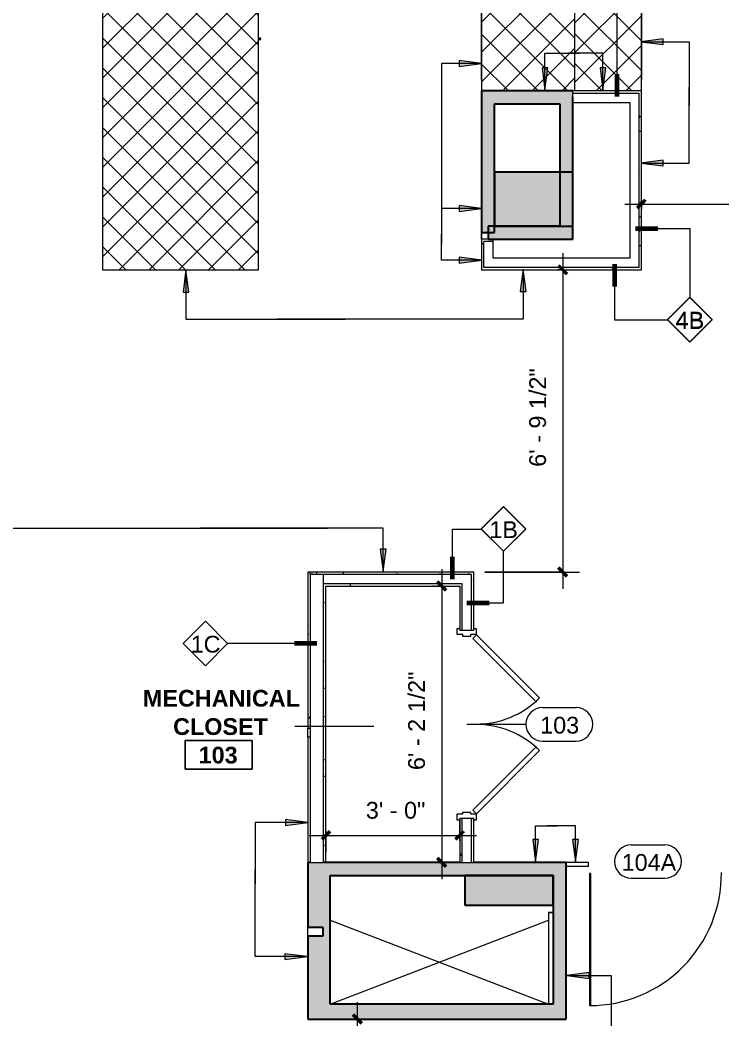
# Model space of a CAD drawing. Header units: inches. Extents: x 920 to 2317, y -557 to 1857.
# Drawn here: x 1951.6 to 2140.5, y 1232 to 1500.6 of the extents above; entities that cross this region are included whole.
import ezdxf

# ---------------------------------------------------------------- set-up
doc = ezdxf.new("R2010")
doc.units = ezdxf.units.IN
doc.header["$MEASUREMENT"] = 0
for name, color, linetype, lineweight in [('1600 K ST MEZZANINE_dwg', 8, 'Continuous', 9), ('A-ANNO-DIMS', 211, 'Continuous', 9), ('A-ANNO-DIMS-48', 211, 'Continuous', 9), ('A-AREA-IDEN', 2, 'Continuous', 9), ('A-Cols-Bldg', 7, 'Continuous', 9), ('A-DETL', 90, 'Continuous', 9), ('A-DOOR', 31, 'Continuous', 18), ('A-DOOR-IDEN', 31, 'Continuous', 9), ('A-GENM', 13, 'Continuous', 18), ('A-GLAZ-CURT', 52, 'Continuous', 9), ('A-WALL', 113, 'Continuous', 13), ('A-Wall-Exst', 7, 'Continuous', 9), ('A-WALL-IDEN', 211, 'Continuous', 9), ('A-WALL-PATT', 111, 'Continuous', 18), ('G-ANNO-TEXT', 231, 'Continuous', 9), ('I-WALL', 2, 'Continuous', 18), ('Q-CASE', 31, 'Continuous', 9), ('Q-SPCQ', 91, 'Continuous', 9), ('XAR$0$AFLEV', 7, 'Continuous', 9)]:
    doc.layers.add(name, color=color, linetype=linetype, lineweight=lineweight)
doc.styles.add('Swis721 Lt BT_1', font='swissl.ttf', dxfattribs={"height": 4.5})
doc.styles.add('Swis721 Lt BT_B', font='', dxfattribs={"height": 4.5})
doc.styles.get('Swis721 Lt BT_B').set_extended_font_data('Swis721 Lt BT', bold=True)
doc.dimstyles.new('OTJ_-_3_32__Linear__1_2__Tolerance', dxfattribs={"dimscale": 12, "dimtxt": 4.748918, "dimasz": 0.1875, "dimexe": 0.375, "dimexo": 0.25, "dimgap": 0.25, "dimtad": 1, "dimdec": 1, "dimrnd": 0.5, "dimzin": 3, "dimdsep": 46, "dimlunit": 4, "dimtxsty": 'Swis721 Lt BT_1', "dimblk1": 'OBLIQUE', "dimblk2": 'OBLIQUE', "dimsah": 1, "dimcen": 0.09, "dimdle": 0.375, "dimazin": 0, "dimtfac": 1, "dimtdec": 4, "dimtix": 1, "dimtmove": 0, "dimatfit": 3, "dimfxl": 1, "dimtvp": 1, "dimfrac": 2, "dimtolj": 1, "dimtzin": 0, "dimarcsym": 2})
pattern_1 = [(0, (-105.333, 0), (15.36, 3.84), [0.634, -10.886, 0.634, -10.886, -61.44]), (0, (-105.333, 0), (15.36, 3.84), [-23.04, 0.634, -22.406, 0.634, -10.886, -26.88]), (0, (-105.333, 0), (15.36, 3.84), [-57.6, 0.634, -7.046, 0.634, -18.566]), (120, (-99.573, 1.92), (-11.0055376, 11.38215), [0.634, -10.886, 0.634, -10.886, -61.44]), (120, (-99.573, 1.92), (-11.0055376, 11.38215), [-23.04, 0.634, -22.406, 0.634, -10.886, -26.88]), (120, (-99.573, 1.92), (-11.0055376, 11.38215), [-57.6, 0.634, -7.046, 0.634, -18.566]), (240, (-97.653, 9.6), (-4.3544624, -15.22215), [0.634, -10.886, 0.634, -10.886, -61.44]), (240, (-97.653, 9.6), (-4.3544624, -15.22215), [-23.04, 0.634, -22.406, 0.634, -10.886, -26.88]), (240, (-97.653, 9.6), (-4.3544624, -15.22215), [-57.6, 0.634, -7.046, 0.634, -18.566])]
pattern_2 = [(45, (0, 0), (-4.006467, 4.006467), []), (135, (0, 0), (-4.006467, -4.006467), [])]

# ---------------------------------------------------------------- blocks, each defined once
blk = doc.blocks.new('1600 K ST MEZZANINE_dwg-7073454-MEZZANINE  CONSTRUCTION')
at = {"layer": 'A-Cols-Bldg'}
for p, q in [((2181.13, 1441.73), (2181.13, 1443.48)), ((2181.13, 1443.48), (2181.13, 1441.73)), ((2176.63, 1270.53), (2176.63, 1270.58))]:
    blk.add_line(p, q, dxfattribs=at)
at = {"layer": 'A-Wall-Exst', "flags": 128}
blk.add_lwpolyline([(2200.38, 1260.58), (2199.13, 1260.58), (2199.13, 1235.98)], dxfattribs=at)
at = {"layer": 'A-WALL-PATT', "color": 7, "lineweight": 9}
blk.add_line((2199.13, 1260.58), (2200.38, 1260.58), dxfattribs=at)
at = {"layer": 'XAR$0$AFLEV'}
for p, q in [((2140.38, 1235.98), (2199.13, 1258.58)), ((2140.38, 1258.58), (2199.13, 1235.98))]:
    blk.add_line(p, q, dxfattribs=at)
blk = doc.blocks.new('Generic Models 1 - Generic Models 1-7194762-MEZZANINE  CONSTRUCTION')
at = {"layer": 'A-GENM', "lineweight": 9}
h = blk.add_hatch(color=7, dxfattribs=at)
h.paths.add_polyline_path([(2200.38, 1049.66), (2200.38, 1062.93), (2173, 1062.93), (2173, 1049.66), (2174.16, 1049.66)], flags=0)
h.paths.add_polyline_path([(2176.63, 1262.58), (2200.38, 1262.58), (2200.38, 1270.53), (2176.63, 1270.53)], flags=0)
h.paths.add_polyline_path([(2367.13, 1346.73), (2374.63, 1346.73), (2374.63, 1365.98), (2367.13, 1365.98)], flags=0)
h.paths.add_polyline_path([(1951.63, 1443.7), (1951.63, 1459.54), (1921.63, 1459.54), (1921.63, 1443.7), (1925.95, 1443.7)], flags=0)
h.paths.add_polyline_path([(2205.63, 1445.23), (2205.63, 1459.73), (2184.63, 1459.73), (2184.63, 1445.23), (2200.83, 1445.23)], flags=0)
h.paths.add_polyline_path([(2367.63, 1446.22), (2374.63, 1446.22), (2374.63, 1459.73), (2367.63, 1459.73)], flags=0)
h.paths.add_polyline_path([(1844.88, 1610.85), (1844.88, 1660.6), (1829.88, 1660.6), (1829.88, 1665.6), (1819.63, 1665.6), (1819.63, 1610.85)], flags=0)
h.paths.add_polyline_path([(2374.63, 1630.31), (2374.63, 1681.1), (2365.13, 1681.1), (2365.13, 1630.31)], flags=0)
h.paths.add_polyline_path([(2008.69, 1642.75), (2009.38, 1642.75), (2009.38, 1665.6), (1990.88, 1665.6), (1990.88, 1642.75), (1991.2, 1642.75)], flags=0)
h.paths.add_polyline_path([(2206.13, 1646.48), (2224.38, 1646.48), (2224.38, 1665.6), (2205.88, 1665.6), (2205.88, 1646.48)], flags=0)
h.paths.add_polyline_path([(2009.88, 1819.62), (2009.88, 1844.85), (1990.83, 1844.85), (1990.83, 1844.2), (1990.88, 1844.2), (1990.88, 1819.62), (2009.38, 1819.62)], flags=0)
h.paths.add_polyline_path([(1819.63, 1833.6), (1828.13, 1833.6), (1828.13, 1844.85), (1819.63, 1844.85)], flags=0)
h.paths.add_polyline_path([(2232.75, 1833.6), (2232.75, 1844.85), (2205.88, 1844.85), (2205.88, 1833.6), (2232.45, 1833.6)], flags=0)
h.paths.add_polyline_path([(2374.63, 1836.23), (2374.63, 1844.85), (2356.63, 1844.85), (2356.63, 1836.23)], flags=0)
h.paths.add_polyline_path([(2106.58, 1836.6), (2114.57, 1836.6), (2114.57, 1844.85), (2094.6, 1844.85), (2094.6, 1836.6), (2099.94, 1836.6)], flags=0)
h.paths.add_polyline_path([(1899.93, 1836.6), (1913.9, 1836.6), (1913.9, 1844.85), (1899.93, 1844.85)], flags=0)
at = {"layer": 'A-GENM', "color": 8, "lineweight": 30}
for p, q in [((2184.63, 1459.73), (2184.63, 1445.23)), ((2205.63, 1459.73), (2184.63, 1459.73)), ((2205.63, 1445.23), (2205.63, 1459.73)), ((2184.63, 1445.23), (2205.63, 1445.23)), ((2200.38, 1270.53), (2176.63, 1270.53)), ((2176.63, 1270.53), (2176.63, 1262.58)), ((2200.38, 1262.58), (2200.38, 1270.53)), ((2176.63, 1262.58), (2200.38, 1262.58))]:
    blk.add_line(p, q, dxfattribs=at)
blk = doc.blocks.new('bar height seating1 - bar height seating-7753377-MEZZANINE  CONSTRUCTION')
at = {"layer": 'Q-CASE'}
h = blk.add_hatch(dxfattribs=at)
h.set_pattern_fill('FP_4', color=256, style=0, pattern_type=2)
h.set_pattern_definition(pattern_2)
h.paths.add_polyline_path([(2223.5, 1481.61), (2224.13, 1481.61), (2224.13, 1570.31), (2181.13, 1570.31), (2181.13, 1561.25), (2206.13, 1561.25), (2206.13, 1481.61)], flags=0)
for p, q in [((2224.13, 1570.31), (2181.13, 1570.31)), ((2181.13, 1570.31), (2181.13, 1561.25)), ((2224.13, 1481.61), (2224.13, 1570.31)), ((2181.13, 1561.25), (2206.13, 1561.25)), ((2206.13, 1561.25), (2206.13, 1481.61))]:
    blk.add_line(p, q, dxfattribs=at)
blk = doc.blocks.new('countertop w_ waterfall edge - countertop w_ waterfall edge-7788566-MEZZANINE  CONSTRUCTION')
at = {"layer": 'Q-CASE'}
h = blk.add_hatch(dxfattribs=at)
h.set_pattern_fill('FP_4', color=256, style=0, pattern_type=2)
h.set_pattern_definition(pattern_2)
h.paths.add_polyline_path([(2091.43, 1433.44), (2121.13, 1433.44), (2121.13, 1570.31), (2079.13, 1570.31), (2079.13, 1433.44)], flags=0)
for p, q in [((2121.13, 1570.31), (2079.13, 1570.31)), ((2079.13, 1570.31), (2079.13, 1433.44)), ((2121.13, 1433.44), (2121.13, 1570.31)), ((2079.13, 1433.44), (2121.13, 1433.44))]:
    blk.add_line(p, q, dxfattribs=at)
blk = doc.blocks.new('A-UC Refrigerator - BEVERAGE FRIDGE-7922818-MEZZANINE  CONSTRUCTION')
at = {"layer": 'Q-SPCQ'}
for p, q in [((-8.62, -16.88), (-8.62, -17.03)), ((-8.62, -16.88), (-8.62, -17.03)), ((-8.37, -17.05), (-8.37, -16.88)), ((-8.37, -17.05), (-8.37, -16.88))]:
    blk.add_line(p, q, dxfattribs=at)
for start, end in [(90, 270), (270, 90)]:
    blk.add_arc((-8.52, -17.25), 0.25, start, end, dxfattribs=at)
blk = doc.blocks.new('Door - Double - Solid 4_-7859345-MEZZANINE  CONSTRUCTION')
at = {"layer": 'A-DOOR'}
for p, q in [((-26.06, 2.71), (-9.09, 19.68)), ((-9.09, 19.68), (-8.12, 18.71)), ((5.08, 19.68), (4.11, 18.71)), ((22.05, 2.71), (5.08, 19.68)), ((-8.12, 18.71), (-25.09, 1.74)), ((4.11, 18.71), (21.08, 1.74)), ((-25.09, 1.74), (-26.06, 2.71)), ((21.08, 1.74), (22.05, 2.71))]:
    blk.add_line(p, q, dxfattribs=at)
at = {"layer": 'A-DOOR', "lineweight": 9}
for p, q in [((-27.69, 2.71), (-27.69, 1.96)), ((-26.19, 2.71), (-27.69, 2.71)), ((-26.19, 1.21), (-26.19, 2.71)), ((23.68, 2.71), (22.18, 2.71)), ((22.18, 2.71), (22.18, 1.21)), ((23.68, 1.96), (23.68, 2.71)), ((-25.69, 1.21), (-26.19, 1.21)), ((-25.69, -1.04), (-25.69, 1.21)), ((22.18, 1.21), (21.68, 1.21)), ((21.68, 1.21), (21.68, -1.04)), ((-27.69, -1.79), (-27.69, -2.54)), ((-27.69, -2.54), (-26.19, -2.54)), ((-26.19, -2.54), (-26.19, -1.04)), ((-26.19, -1.04), (-25.69, -1.04)), ((21.68, -1.04), (22.18, -1.04)), ((22.18, -1.04), (22.18, -2.54)), ((22.18, -2.54), (23.68, -2.54)), ((23.68, -2.54), (23.68, -1.79))]:
    blk.add_line(p, q, dxfattribs=at)
for centre, start, end in [((-26.06, 2.71), 359.5, 45), ((22.05, 2.71), 135, 180.5)]:
    blk.add_arc(centre, 24, start, end, dxfattribs=at)
blk = doc.blocks.new('System Panel - Glazed-7642934-MEZZANINE  CONSTRUCTION')
at = {"layer": 'A-GLAZ-CURT', "lineweight": 18}
for p, q in [((3, 1.75), (-3, 1.75)), ((-3, 1.75), (-3, 0.75)), ((-3, 0.75), (3, 0.75)), ((3, 0.75), (3, 1.75))]:
    blk.add_line(p, q, dxfattribs=at)
blk = doc.blocks.new('CW-Single Glass Door - Full Rail - Short Pull-7925842-MEZZANINE  CONSTRUCTION')
at = {"layer": 'A-DOOR'}
for p, q in [((-17.375, -1.25), (-17.75, -1.25)), ((-17.75, -1.25), (-17.75, -36.75)), ((-17.375, -36.75), (-17.375, -1.25)), ((-17.75, -36.75), (-17.375, -36.75))]:
    blk.add_line(p, q, dxfattribs=at)
at = {"layer": 'A-DOOR', "lineweight": 9}
blk.add_arc((-17.75, -1.25), 35.5, 270, 0.5, dxfattribs=at)
blk = doc.blocks.new('DIMBLOCK6-MEZZANINE  CONSTRUCTION')
at = {"layer": 'A-ANNO-DIMS-48'}
for p, q in [((2069.92, 1279.94), (2069.92, 1285.85)), ((2033.92, 1282.56), (2033.92, 1276.85)), ((2033.92, 1281.35), (2033.92, 1282.56)), ((2029.42, 1281.35), (2074.42, 1281.35)), ((2069.92, 1281.35), (2069.92, 1279.94))]:
    blk.add_line(p, q, dxfattribs=at)
at = {"layer": 'A-ANNO-DIMS-48', "lineweight": 50}
for p, q in [((2033.92, 1281.35), (2035.05, 1282.48)), ((2069.92, 1281.35), (2071.05, 1282.48)), ((2033.92, 1281.35), (2032.8, 1280.23)), ((2069.92, 1281.35), (2068.8, 1280.23))]:
    blk.add_line(p, q, dxfattribs=at)
at = {"layer": 'A-ANNO-DIMS-48', "color": 0, "insert": (2044.65, 1290.36), "char_height": 4.5, "width": 17.4579, "attachment_point": 1, "line_spacing_factor": 1.005062, "style": 'Swis721 Lt BT_1'}
blk.add_mtext('3\' - 0"', dxfattribs=at)
blk = doc.blocks.new('_Oblique')
at = {"color": 0, "linetype": 'ByBlock', "lineweight": -2}
blk.add_line((-0.5, -0.5), (0.5, 0.5), dxfattribs=at)
blk = doc.blocks.new('DIMBLOCK7-MEZZANINE  CONSTRUCTION')
at = {"layer": 'A-ANNO-DIMS-48'}
for p, q in [((2065.05, 1352.91), (2065.05, 1269.58)), ((2063.64, 1348.41), (2069.55, 1348.41)), ((2065.05, 1348.41), (2063.64, 1348.41)), ((2063.64, 1274.08), (2069.55, 1274.08)), ((2065.05, 1274.08), (2063.64, 1274.08))]:
    blk.add_line(p, q, dxfattribs=at)
at = {"layer": 'A-ANNO-DIMS-48', "lineweight": 50}
for p, q in [((2065.05, 1348.41), (2063.93, 1349.53)), ((2065.05, 1348.41), (2066.18, 1347.28)), ((2065.05, 1274.08), (2063.93, 1275.2)), ((2065.05, 1274.08), (2066.18, 1272.95))]:
    blk.add_line(p, q, dxfattribs=at)
at = {"layer": 'A-ANNO-DIMS-48', "color": 0, "insert": (2056.04, 1298.92), "char_height": 4.5, "width": 29.579, "attachment_point": 1, "rotation": 90, "line_spacing_factor": 1.005062, "style": 'Swis721 Lt BT_1'}
blk.add_mtext('6\' - 2 1/2"', dxfattribs=at)
blk = doc.blocks.new('Wall Tag - 1_4_-62626-MEZZANINE  CONSTRUCTION')
at = {"layer": 'A-WALL-IDEN'}
for p, q in [((-0.125, 0), (0, 0.125)), ((0, 0.125), (0.125, 0)), ((-0.125, 0), (0, -0.125)), ((0, -0.125), (0.125, 0))]:
    blk.add_line(p, q, dxfattribs=at)
blk = doc.blocks.new('DIMBLOCK12-MEZZANINE  CONSTRUCTION')
at = {"layer": 'A-ANNO-DIMS-48'}
for p, q in [((2042.38, 1167.48), (2042.38, 1236.48)), ((2043.79, 1231.98), (2037.88, 1231.98)), ((2042.38, 1231.98), (2043.79, 1231.98)), ((2043.79, 1171.98), (2037.88, 1171.98)), ((2042.38, 1171.98), (2043.79, 1171.98))]:
    blk.add_line(p, q, dxfattribs=at)
at = {"layer": 'A-ANNO-DIMS-48', "lineweight": 50}
for p, q in [((2042.38, 1231.98), (2041.25, 1233.1)), ((2042.38, 1231.98), (2043.5, 1230.85)), ((2042.38, 1171.98), (2041.25, 1173.1)), ((2042.38, 1171.98), (2043.5, 1170.85))]:
    blk.add_line(p, q, dxfattribs=at)
at = {"layer": 'A-ANNO-DIMS-48', "color": 0, "char_height": 4.5, "attachment_point": 1, "rotation": 90, "line_spacing_factor": 1.005062, "style": 'Swis721 Lt BT_1'}
for s, insert, width in [('5\' - 0"', (2033.37, 1194.7), 17.4579), ('MIN', (2046.91, 1196.44), 13.297)]:
    blk.add_mtext(s, dxfattribs=dict(at, insert=insert, width=width))
blk = doc.blocks.new('Door Tag - Door Tag-41184-MEZZANINE  CONSTRUCTION')
at = {"layer": 'A-DOOR-IDEN'}
for p, q in [((-0.09375, 0.09375), (0.09375, 0.09375)), ((-0.09375, -0.09375), (0.09375, -0.09375))]:
    blk.add_line(p, q, dxfattribs=at)
for centre, start, end in [((-0.09375, 0), 90, 270), ((0.09375, 0), 270, 90)]:
    blk.add_arc(centre, 0.09375, start, end, dxfattribs=at)
blk = doc.blocks.new('Room Tag - Room Name and Number-3379422-MEZZANINE  CONSTRUCTION')
at = {"layer": 'A-AREA-IDEN'}
for p, q in [((-0.1881, -0.1636), (-0.1881, -0.0018)), ((-0.1881, -0.0018), (0.1869, -0.0018)), ((0.1869, -0.0018), (-0.1881, -0.0018)), ((-0.1881, -0.0018), (-0.1881, -0.1636)), ((0.1869, -0.0018), (0.1869, -0.1636)), ((0.1869, -0.1636), (0.1869, -0.0018)), ((0.1869, -0.1636), (-0.1881, -0.1636)), ((-0.1881, -0.1636), (0.1869, -0.1636))]:
    blk.add_line(p, q, dxfattribs=at)
blk = doc.blocks.new('DIMBLOCK13-MEZZANINE  CONSTRUCTION')
at = {"layer": 'A-ANNO-DIMS-48'}
for p, q in [((2097.62, 1437.94), (2097.62, 1347.66)), ((2096.21, 1433.44), (2102.12, 1433.44)), ((2097.62, 1433.44), (2096.21, 1433.44)), ((2076.67, 1352.16), (2102.12, 1352.16)), ((2097.62, 1352.16), (2076.67, 1352.16))]:
    blk.add_line(p, q, dxfattribs=at)
at = {"layer": 'A-ANNO-DIMS-48', "lineweight": 50}
for p, q in [((2097.62, 1433.44), (2096.5, 1434.57)), ((2097.62, 1433.44), (2098.75, 1432.32)), ((2097.62, 1352.16), (2096.5, 1353.28)), ((2097.62, 1352.16), (2098.75, 1351.03))]:
    blk.add_line(p, q, dxfattribs=at)
at = {"layer": 'A-ANNO-DIMS-48', "color": 0, "insert": (2088.61, 1380.48), "char_height": 4.5, "width": 29.579, "attachment_point": 1, "rotation": 90, "line_spacing_factor": 1.005062, "style": 'Swis721 Lt BT_1'}
blk.add_mtext('6\' - 9 1/2"', dxfattribs=at)
blk = doc.blocks.new('DIMBLOCK14-MEZZANINE  CONSTRUCTION')
at = {"layer": 'A-ANNO-DIMS-48'}
for p, q in [((2118.8, 1449.74), (2118.8, 1455.65)), ((2258.8, 1449.74), (2258.8, 1455.65)), ((2114.3, 1451.15), (2263.3, 1451.15)), ((2118.8, 1451.15), (2118.8, 1449.74)), ((2258.8, 1451.15), (2258.8, 1449.74))]:
    blk.add_line(p, q, dxfattribs=at)
at = {"layer": 'A-ANNO-DIMS-48', "lineweight": 50}
for p, q in [((2118.8, 1451.15), (2117.67, 1450.03)), ((2118.8, 1451.15), (2119.92, 1452.28)), ((2258.8, 1451.15), (2257.67, 1450.03)), ((2258.8, 1451.15), (2259.92, 1452.28))]:
    blk.add_line(p, q, dxfattribs=at)
at = {"layer": 'A-ANNO-DIMS-48', "color": 0, "insert": (2179.86, 1460.16), "char_height": 4.5, "width": 21.438, "attachment_point": 1, "line_spacing_factor": 1.005062, "style": 'Swis721 Lt BT_1'}
blk.add_mtext('11\' - 8"', dxfattribs=at)
blk = doc.blocks.new('DIMBLOCK15-MEZZANINE  CONSTRUCTION')
at = {"layer": 'A-ANNO-DIMS-48'}
for p, q in [((2075.8, 1484.61), (2075.8, 1581.46)), ((2118.8, 1484.61), (2118.8, 1581.46)), ((2071.3, 1576.96), (2123.3, 1576.96)), ((2075.8, 1576.96), (2075.8, 1484.61)), ((2118.8, 1576.96), (2118.8, 1484.61))]:
    blk.add_line(p, q, dxfattribs=at)
at = {"layer": 'A-ANNO-DIMS-48', "lineweight": 50}
for p, q in [((2075.8, 1576.96), (2076.92, 1578.09)), ((2118.8, 1576.96), (2119.92, 1578.09)), ((2075.8, 1576.96), (2074.67, 1575.84)), ((2118.8, 1576.96), (2117.67, 1575.84))]:
    blk.add_line(p, q, dxfattribs=at)
at = {"layer": 'A-ANNO-DIMS-48', "color": 0, "insert": (2090.02, 1585.97), "char_height": 4.5, "width": 17.4579, "attachment_point": 1, "line_spacing_factor": 1.005062, "style": 'Swis721 Lt BT_1'}
blk.add_mtext('3\' - 7"', dxfattribs=at)

msp = doc.modelspace()

# ---------------------------------------------------------------- hatches: boundary and pattern name
at = {"layer": 'A-WALL-PATT', "lineweight": 9}
for points in [[(2086.4, 1478.11), (2096.8, 1478.11), (2096.8, 1479.98), (2100.3, 1479.98), (2100.3, 1481.61), (2075.8, 1481.61), (2075.8, 1478.11), (2079.3, 1478.11)], [(2075.8, 1443.48), (2079.3, 1443.48), (2079.3, 1478.11), (2075.8, 1478.11), (2075.8, 1445.23)], [(2077.55, 1441.73), (2096.8, 1441.73), (2096.8, 1445.23), (2079.3, 1445.23), (2079.3, 1443.48), (2077.55, 1443.48), (2077.55, 1442.51)], [(2091.39, 1270.58), (2095.05, 1270.58), (2095.05, 1274.08), (2029.05, 1274.08), (2029.05, 1270.58), (2073.45, 1270.58)], [(2098.55, 1235.98), (2098.55, 1274.08), (2095.05, 1274.08), (2095.05, 1235.98)], [(2035.05, 1231.98), (2035.05, 1270.58), (2029.05, 1270.58), (2029.05, 1256.67), (2033.05, 1256.67), (2033.05, 1254.29), (2029.05, 1254.29), (2029.05, 1231.98), (2033.05, 1231.98)], [(2073.45, 1231.98), (2098.55, 1231.98), (2098.55, 1235.98), (2035.05, 1235.98), (2035.05, 1231.98), (2068.83, 1231.98)]]:
    msp.add_hatch(color=7, dxfattribs=at).paths.add_polyline_path(points, flags=0)
h = msp.add_hatch(dxfattribs=at)
h.set_pattern_fill('FP_2', color=256, style=0, pattern_type=2)
h.set_pattern_definition(pattern_1)
h.paths.add_polyline_path([(2115.67, 1480.98), (2118.8, 1480.98), (2118.8, 1481.61), (2100.3, 1481.61), (2100.3, 1480.98), (2100.92, 1480.98)], flags=0)
h = msp.add_hatch(dxfattribs=at)
h.set_pattern_fill('FP_2', color=256, style=0, pattern_type=2)
h.set_pattern_definition(pattern_1)
h.paths.add_polyline_path([(2118.8, 1434.07), (2118.8, 1480.98), (2118.17, 1480.98), (2118.17, 1434.07)], flags=0)
h = msp.add_hatch(color=7, dxfattribs=at)
h.paths.add_polyline_path([(2100.3, 1441.73), (2100.3, 1445.23), (2096.8, 1445.23), (2096.8, 1441.73)], flags=0)
h.paths.add_polyline_path([(2098.26, 1459.73), (2100.3, 1459.73), (2100.3, 1479.98), (2096.8, 1479.98), (2096.8, 1459.73)], flags=0)
h = msp.add_hatch(dxfattribs=at)
h.set_pattern_fill('FP_2', color=256, style=0, pattern_type=2)
h.set_pattern_definition(pattern_1)
h.paths.add_polyline_path([(2076.42, 1433.44), (2076.42, 1441.1), (2078.92, 1441.1), (2078.92, 1441.73), (2075.8, 1441.73), (2075.8, 1433.44)], flags=0)
h = msp.add_hatch(dxfattribs=at)
h.set_pattern_fill('FP_2', color=256, style=0, pattern_type=2)
h.set_pattern_definition(pattern_1)
h.paths.add_polyline_path([(2100.3, 1433.44), (2118.8, 1433.44), (2118.8, 1434.07), (2076.42, 1434.07), (2076.42, 1433.44), (2096.8, 1433.44)], flags=0)
h = msp.add_hatch(dxfattribs=at)
h.set_pattern_fill('FP_2', color=256, style=0, pattern_type=2)
h.set_pattern_definition(pattern_1)
h.paths.add_polyline_path([(2029.05, 1310.17), (2029.65, 1310.17), (2029.65, 1351.55), (2031.42, 1351.55), (2029.67, 1352), (2029.67, 1352.16), (2029.05, 1352.16), (2029.05, 1320.72)], flags=0)
h = msp.add_hatch(dxfattribs=at)
h.set_pattern_fill('FP_2', color=256, style=0, pattern_type=2)
h.set_pattern_definition(pattern_1)
h.paths.add_polyline_path([(2033.3, 1274.08), (2033.92, 1274.08), (2033.92, 1349.03), (2033.3, 1349.03), (2033.3, 1274.7)], flags=0)
h.paths.add_polyline_path([(2033.3, 1351.53), (2033.92, 1351.55), (2033.92, 1352.16), (2029.67, 1352.16), (2029.67, 1352), (2031.48, 1351.55), (2033.3, 1351.55)], flags=0)
h = msp.add_hatch(dxfattribs=at)
h.set_pattern_fill('FP_2', color=256, style=0, pattern_type=2)
h.set_pattern_definition(pattern_1)
h.paths.add_polyline_path([(2073.05, 1351.53), (2073.67, 1351.53), (2073.67, 1352.16), (2033.92, 1352.16), (2033.92, 1351.53), (2070.55, 1351.53)], flags=0)
h = msp.add_hatch(dxfattribs=at)
h.set_pattern_fill('FP_2', color=256, style=0, pattern_type=2)
h.set_pattern_definition(pattern_1)
h.paths.add_polyline_path([(2073.45, 1274.08), (2073.67, 1274.08), (2073.67, 1285.93), (2073.05, 1285.93), (2073.05, 1274.08)], flags=0)
h.paths.add_polyline_path([(2073.67, 1336.56), (2073.67, 1351.53), (2073.05, 1351.53), (2073.05, 1336.56), (2073.45, 1336.56)], flags=0)
h = msp.add_hatch(dxfattribs=at)
h.set_pattern_fill('FP_2', color=256, style=0, pattern_type=2)
h.set_pattern_definition(pattern_1)
h.paths.add_polyline_path([(2069.92, 1348.41), (2070.55, 1348.41), (2070.55, 1349.03), (2033.92, 1349.03), (2033.92, 1348.41), (2068.83, 1348.41)], flags=0)
h = msp.add_hatch(dxfattribs=at)
h.set_pattern_fill('FP_2', color=256, style=0, pattern_type=2)
h.set_pattern_definition(pattern_1)
h.paths.add_polyline_path([(2070.55, 1274.08), (2070.55, 1285.93), (2069.92, 1285.93), (2069.92, 1274.08)], flags=0)
h.paths.add_polyline_path([(2069.92, 1336.56), (2070.55, 1336.56), (2070.55, 1348.41), (2069.92, 1348.41)], flags=0)
at = {"layer": 'G-ANNO-TEXT'}
for points in [[(2118.63, 1494.8), (2124.63, 1494.01), (2124.63, 1495.59)], [(2075.74, 1488.96), (2069.74, 1489.75), (2069.74, 1488.17)], [(2092.84, 1481.75), (2093.63, 1487.75), (2092.05, 1487.75)], [(2108.43, 1481.75), (2109.22, 1487.75), (2107.64, 1487.75)], [(2118.63, 1462.17), (2124.63, 1461.38), (2124.63, 1462.96)], [(2075.74, 1449.96), (2069.74, 1450.75), (2069.74, 1449.17)], [(2075.74, 1436.04), (2069.74, 1436.83), (2069.74, 1435.25)], [(1996.27, 1433.46), (1995.48, 1427.46), (1997.06, 1427.46)], [(2086.95, 1433.64), (2086.16, 1427.64), (2087.74, 1427.64)], [(2049.32, 1352.33), (2050.11, 1358.33), (2048.53, 1358.33)], [(2029.01, 1284.83), (2023.01, 1285.62), (2023.01, 1284.04)], [(2090.32, 1274.21), (2091.11, 1280.21), (2089.53, 1280.21)], [(2101.03, 1274.21), (2101.82, 1280.21), (2100.24, 1280.21)], [(2028.87, 1248.76), (2022.87, 1249.55), (2022.87, 1247.97)], [(2098.72, 1243.68), (2104.72, 1242.89), (2104.72, 1244.47)]]:
    msp.add_hatch(color=7, dxfattribs=at).paths.add_polyline_path(points, flags=0)
at = {"layer": 'Q-CASE'}
h = msp.add_hatch(dxfattribs=at)
h.set_pattern_fill('FP_4', color=256, style=0, pattern_type=2)
h.set_pattern_definition([(45, (-105.333, 0), (-4.006467, 4.006467), []), (135, (-105.333, 0), (-4.006467, -4.006467), [])])
h.paths.add_polyline_path([(2100.8, 1481.61), (2100.8, 1561.25), (2075.8, 1561.25), (2075.8, 1481.61), (2100.3, 1481.61)], flags=0)
h.paths.add_polyline_path([(2095.5, 1508.31), (2078.85, 1508.31), (2078.85, 1530.66), (2095.5, 1530.66), (2095.5, 1520.05), (2096.76, 1520.05), (2096.76, 1523.48), (2096.8, 1523.81), (2096.93, 1524.11), (2097.13, 1524.37), (2097.39, 1524.57), (2097.69, 1524.69), (2098.01, 1524.73), (2098.34, 1524.69), (2098.64, 1524.57), (2098.9, 1524.37), (2099.09, 1524.11), (2099.22, 1523.81), (2099.26, 1523.48), (2099.26, 1515.48), (2099.22, 1515.16), (2099.07, 1514.82), (2098.9, 1514.6), (2098.64, 1514.4), (2098.34, 1514.28), (2098.01, 1514.23), (2097.69, 1514.28), (2097.39, 1514.4), (2097.13, 1514.6), (2096.93, 1514.86), (2096.8, 1515.16), (2096.76, 1515.48), (2096.76, 1518.92), (2095.5, 1518.92), (2095.5, 1508.62)], flags=0)
h.paths.add_polyline_path([(2097.92, 1508.48), (2097.66, 1508.52), (2097.42, 1508.62), (2097.21, 1508.78), (2097.06, 1508.98), (2096.96, 1509.22), (2096.92, 1509.48), (2096.96, 1509.74), (2097.06, 1509.98), (2097.27, 1510.23), (2097.42, 1510.35), (2097.68, 1510.45), (2097.92, 1510.48), (2098.18, 1510.45), (2098.42, 1510.35), (2098.63, 1510.19), (2098.79, 1509.98), (2098.89, 1509.74), (2098.92, 1509.48), (2098.89, 1509.22), (2098.79, 1508.98), (2098.63, 1508.78), (2098.42, 1508.62), (2098.18, 1508.52)], flags=0)

# ---------------------------------------------------------------- linework, layer by layer
at = {"layer": 'A-AREA-IDEN'}
msp.add_line((2046.83, 1310.63), (2025.56, 1310.63), dxfattribs=at)
at = {"layer": 'A-DETL'}
for p, q in [((2029.65, 1351.55), (2029.65, 1274.08)), ((2033.3, 1351.55), (2029.65, 1351.55)), ((2033.3, 1274.08), (2033.3, 1351.55)), ((2029.65, 1274.08), (2033.3, 1274.08))]:
    msp.add_line(p, q, dxfattribs=at)
at = {"layer": 'A-DOOR-IDEN'}
msp.add_line((2071.8, 1311.24), (2087.71, 1311.24), dxfattribs=at)
at = {"layer": 'A-WALL', "color": 55, "lineweight": 18}
msp.add_line((2100.3, 1479.98), (2100.3, 1481.61), dxfattribs=at)
at = {"layer": 'A-WALL', "lineweight": 18}
for p, q in [((2100.3, 1480.98), (2118.17, 1480.98)), ((2118.17, 1434.07), (2118.17, 1480.98)), ((2076.42, 1434.07), (2076.42, 1441.1)), ((2078.92, 1441.1), (2076.42, 1441.1)), ((2118.17, 1434.07), (2076.42, 1434.07)), ((2031.48, 1351.55), (2031.48, 1352.16)), ((2073.05, 1351.53), (2033.3, 1351.53)), ((2073.05, 1336.56), (2073.05, 1351.53)), ((2070.55, 1349.03), (2033.3, 1349.03)), ((2070.55, 1336.56), (2070.55, 1349.03)), ((2070.55, 1274.08), (2070.55, 1285.93)), ((2073.05, 1274.08), (2073.05, 1285.93)), ((2069.92, 1274.08), (2073.67, 1274.08))]:
    msp.add_line(p, q, dxfattribs=at)
at = {"layer": 'A-WALL', "color": 8, "lineweight": 30}
for p, q in [((2029.05, 1270.58), (2029.05, 1256.67)), ((2035.05, 1235.98), (2035.05, 1270.58)), ((2029.05, 1256.67), (2033.05, 1256.67)), ((2033.05, 1256.67), (2033.05, 1254.29)), ((2033.05, 1254.29), (2029.05, 1254.29)), ((2029.05, 1254.29), (2029.05, 1231.98)), ((2029.05, 1231.98), (2035.05, 1231.98))]:
    msp.add_line(p, q, dxfattribs=at)
at = {"layer": 'A-WALL', "lineweight": 9}
msp.add_line((2029.05, 1254.29), (2029.05, 1256.67), dxfattribs=at)
at = {"layer": 'A-WALL-IDEN'}
for p, q in [((2112.25, 1480.04), (2112.25, 1506.9)), ((2117.23, 1444.53), (2131.82, 1444.53)), ((2131.82, 1444.53), (2131.82, 1426.13)), ((2111.56, 1435), (2111.56, 1419.97)), ((2111.56, 1419.97), (2125.82, 1419.97)), ((2067.96, 1363.75), (2075.71, 1363.75)), ((2067.96, 1350.28), (2067.96, 1363.75)), ((2081.71, 1343.94), (2081.71, 1357.78)), ((2071.8, 1343.94), (2081.71, 1343.94)), ((2031.48, 1332.97), (2007.48, 1332.97))]:
    msp.add_line(p, q, dxfattribs=at)
at = {"layer": 'A-WALL-IDEN', "lineweight": 90}
for p, q in [((2112.25, 1480.04), (2112.25, 1486.04)), ((2117.23, 1444.53), (2123.23, 1444.53)), ((2111.56, 1435), (2111.56, 1429)), ((2067.96, 1350.28), (2067.96, 1356.28)), ((2071.8, 1343.94), (2077.8, 1343.94)), ((2031.48, 1332.97), (2025.48, 1332.97))]:
    msp.add_line(p, q, dxfattribs=at)
at = {"layer": 'G-ANNO-TEXT', "color": 7}
for p, q in [((2124.63, 1495.59), (2118.63, 1494.8)), ((2118.63, 1494.8), (2124.63, 1494.01)), ((2118.63, 1494.8), (2131.64, 1494.8)), ((2124.63, 1494.01), (2124.63, 1495.59)), ((2131.64, 1494.8), (2131.64, 1477.61)), ((2092.84, 1491.73), (2102.22, 1491.73)), ((2092.84, 1481.75), (2092.84, 1491.73)), ((2099.2, 1491.73), (2099.06, 1491.73)), ((2108.43, 1491.73), (2099.2, 1491.73)), ((2108.43, 1481.75), (2108.43, 1491.73)), ((2064.99, 1488.96), (2064.99, 1448.89)), ((2075.74, 1488.96), (2064.99, 1488.96)), ((2075.74, 1488.96), (2069.74, 1489.75)), ((2069.74, 1489.75), (2069.74, 1488.17)), ((2069.74, 1488.17), (2075.74, 1488.96)), ((2093.63, 1487.75), (2092.05, 1487.75)), ((2092.05, 1487.75), (2092.84, 1481.75)), ((2092.84, 1481.75), (2093.63, 1487.75)), ((2109.22, 1487.75), (2107.64, 1487.75)), ((2107.64, 1487.75), (2108.43, 1481.75)), ((2108.43, 1481.75), (2109.22, 1487.75)), ((2131.64, 1462.17), (2131.64, 1482.59)), ((2124.63, 1462.96), (2118.63, 1462.17)), ((2118.63, 1462.17), (2124.63, 1461.38)), ((2118.63, 1462.17), (2131.64, 1462.17)), ((2124.63, 1461.38), (2124.63, 1462.96)), ((2064.99, 1449.96), (2064.99, 1440.27)), ((2075.74, 1449.96), (2064.99, 1449.96)), ((2075.74, 1449.96), (2069.74, 1450.75)), ((2069.74, 1450.75), (2069.74, 1449.17)), ((2069.74, 1449.17), (2075.74, 1449.96)), ((2064.99, 1436.04), (2064.99, 1443)), ((2075.74, 1436.04), (2064.99, 1436.04)), ((2075.74, 1436.04), (2069.74, 1436.83)), ((2069.74, 1436.83), (2069.74, 1435.25)), ((2069.74, 1435.25), (2075.74, 1436.04)), ((1996.27, 1433.46), (1995.48, 1427.46)), ((1997.06, 1427.46), (1996.27, 1433.46)), ((1996.27, 1433.46), (1996.27, 1420.23)), ((2086.95, 1433.64), (2086.16, 1427.64)), ((2087.74, 1427.64), (2086.95, 1433.64)), ((2086.95, 1433.64), (2086.95, 1420.23)), ((1995.48, 1427.46), (1997.06, 1427.46)), ((2086.16, 1427.64), (2087.74, 1427.64)), ((1996.27, 1420.23), (2039.09, 1420.23)), ((2020.81, 1420.23), (2020.68, 1420.23)), ((2086.95, 1420.23), (2020.81, 1420.23)), ((1907.65, 1363.99), (2034.34, 1363.99)), ((2000.28, 1363.99), (2000.16, 1363.99)), ((2049.32, 1363.99), (2000.28, 1363.99)), ((2049.32, 1352.33), (2049.32, 1363.99)), ((2050.11, 1358.33), (2048.53, 1358.33)), ((2048.53, 1358.33), (2049.32, 1352.33)), ((2049.32, 1352.33), (2050.11, 1358.33)), ((2014.92, 1284.83), (2014.92, 1268.24)), ((2029.01, 1284.83), (2014.92, 1284.83)), ((2029.01, 1284.83), (2023.01, 1285.62)), ((2023.01, 1285.62), (2023.01, 1284.04)), ((2023.01, 1284.04), (2029.01, 1284.83)), ((2090.32, 1283.95), (2096.08, 1283.95)), ((2090.32, 1274.21), (2090.32, 1283.95)), ((2101.03, 1283.95), (2093.48, 1283.95)), ((2101.03, 1274.21), (2101.03, 1283.95)), ((2091.11, 1280.21), (2089.53, 1280.21)), ((2089.53, 1280.21), (2090.32, 1274.21)), ((2090.32, 1274.21), (2091.11, 1280.21)), ((2101.82, 1280.21), (2100.24, 1280.21)), ((2100.24, 1280.21), (2101.03, 1274.21)), ((2101.03, 1274.21), (2101.82, 1280.21)), ((2014.92, 1248.76), (2014.92, 1272.06)), ((2028.87, 1248.76), (2022.87, 1249.55)), ((2022.87, 1249.55), (2022.87, 1247.97)), ((2028.87, 1248.76), (2014.92, 1248.76)), ((2022.87, 1247.97), (2028.87, 1248.76)), ((2104.72, 1244.47), (2098.72, 1243.68)), ((2104.72, 1242.89), (2104.72, 1244.47)), ((2098.72, 1243.68), (2104.72, 1242.89)), ((2098.72, 1243.68), (2110.66, 1243.68)), ((2110.66, 1243.68), (2110.66, 1166.64))]:
    msp.add_line(p, q, dxfattribs=at)
at = {"layer": 'I-WALL', "color": 8, "lineweight": 30}
for p, q in [((2100.3, 1481.61), (2075.8, 1481.61)), ((2075.8, 1481.61), (2075.8, 1443.48)), ((2079.3, 1478.11), (2096.8, 1478.11)), ((2079.3, 1443.48), (2079.3, 1478.11)), ((2096.8, 1478.11), (2096.8, 1445.23)), ((2100.3, 1441.73), (2100.3, 1479.98)), ((2075.8, 1443.48), (2079.3, 1443.48)), ((2096.8, 1445.23), (2077.55, 1445.23)), ((2077.55, 1445.23), (2077.55, 1441.73)), ((2077.55, 1441.73), (2100.3, 1441.73)), ((2029.65, 1274.08), (2029.05, 1274.08)), ((2029.05, 1274.08), (2029.05, 1270.58)), ((2069.92, 1274.08), (2033.3, 1274.08)), ((2098.55, 1274.08), (2073.67, 1274.08)), ((2098.55, 1231.98), (2098.55, 1274.08)), ((2035.05, 1270.58), (2095.05, 1270.58)), ((2095.05, 1270.58), (2095.05, 1235.98)), ((2095.05, 1235.98), (2035.05, 1235.98)), ((2035.05, 1231.98), (2098.55, 1231.98))]:
    msp.add_line(p, q, dxfattribs=at)
at = {"layer": 'I-WALL'}
for p, q in [((2118.8, 1481.61), (2100.3, 1481.61)), ((2118.8, 1433.44), (2118.8, 1481.61)), ((2100.3, 1478.48), (2115.67, 1478.48)), ((2115.67, 1478.48), (2115.67, 1436.57)), ((2075.8, 1441.73), (2075.8, 1433.44)), ((2077.55, 1441.73), (2075.8, 1441.73)), ((2078.92, 1436.57), (2078.92, 1441.73)), ((2115.67, 1436.57), (2078.92, 1436.57)), ((2075.8, 1433.44), (2118.8, 1433.44)), ((2029.05, 1352.16), (2029.05, 1310.17)), ((2073.67, 1352.16), (2029.05, 1352.16)), ((2073.67, 1336.56), (2073.67, 1352.16)), ((2033.92, 1274.08), (2033.92, 1348.41)), ((2033.92, 1348.41), (2069.92, 1348.41)), ((2069.92, 1348.41), (2069.92, 1336.56)), ((2069.92, 1336.56), (2073.67, 1336.56)), ((2029.05, 1310.17), (2029.65, 1310.17)), ((2029.65, 1307.8), (2029.05, 1307.8)), ((2029.05, 1307.8), (2029.05, 1274.08)), ((2069.92, 1285.93), (2069.92, 1274.08)), ((2073.67, 1285.93), (2069.92, 1285.93)), ((2073.67, 1274.08), (2073.67, 1285.93))]:
    msp.add_line(p, q, dxfattribs=at)
at = {"layer": 'I-WALL', "lineweight": 9}
for p, q in [((2029.67, 1351.55), (2029.67, 1352.16)), ((2029.05, 1307.8), (2029.05, 1310.17))]:
    msp.add_line(p, q, dxfattribs=at)
at = {"layer": 'Q-CASE'}
msp.add_line((2075.8, 1561.25), (2075.8, 1481.61), dxfattribs=at)

# ---------------------------------------------------------------- block references
at = {"layer": '1600 K ST MEZZANINE_dwg', "color": 7}
msp.add_blockref('1600 K ST MEZZANINE_dwg-7073454-MEZZANINE  CONSTRUCTION', (-105.33, 0), dxfattribs=at)
at = {"layer": 'A-AREA-IDEN', "xscale": 47.99999999999997, "yscale": 47.99999999999997, "zscale": 47.99999999999997}
msp.add_blockref('Room Tag - Room Name and Number-3379422-MEZZANINE  CONSTRUCTION', (2005.11, 1307), dxfattribs=at)
at = {"layer": 'A-DOOR', "rotation": 270}
msp.add_blockref('Door - Double - Solid 4_-7859345-MEZZANINE  CONSTRUCTION', (2071.71, 1309.24), dxfattribs=at)
at = {"layer": 'A-DOOR'}
msp.add_blockref('CW-Single Glass Door - Full Rail - Short Pull-7925842-MEZZANINE  CONSTRUCTION', (2122.55, 1272.33), dxfattribs=at)
at = {"layer": 'A-DOOR-IDEN', "xscale": 47.99999999999997, "yscale": 47.99999999999997, "zscale": 47.99999999999997}
for p in [(2096.71, 1311.24), (2120.55, 1274.32)]:
    msp.add_blockref('Door Tag - Door Tag-41184-MEZZANINE  CONSTRUCTION', p, dxfattribs=at)
at = {"layer": 'A-GENM', "lineweight": 9}
msp.add_blockref('Generic Models 1 - Generic Models 1-7194762-MEZZANINE  CONSTRUCTION', (-105.33, 0), dxfattribs=at)
at = {"layer": 'A-GLAZ-CURT'}
msp.add_blockref('System Panel - Glazed-7642934-MEZZANINE  CONSTRUCTION', (2101.55, 1272.33), dxfattribs=at)
at = {"layer": 'A-WALL-IDEN', "xscale": 47.99999999999997, "yscale": 47.99999999999997, "zscale": 47.99999999999997}
for p in [(2131.82, 1420.13), (2131.82, 1419.97), (2081.71, 1363.78), (2081.71, 1363.75), (2001.48, 1332.97)]:
    msp.add_blockref('Wall Tag - 1_4_-62626-MEZZANINE  CONSTRUCTION', p, dxfattribs=at)
at = {"layer": 'Q-CASE'}
for name in ['countertop w_ waterfall edge - countertop w_ waterfall edge-7788566-MEZZANINE  CONSTRUCTION', 'bar height seating1 - bar height seating-7753377-MEZZANINE  CONSTRUCTION']:
    msp.add_blockref(name, (-105.33, 0), dxfattribs=at)
at = {"layer": 'Q-SPCQ', "rotation": 89.99999999999967}
msp.add_blockref('A-UC Refrigerator - BEVERAGE FRIDGE-7922818-MEZZANINE  CONSTRUCTION', (1998.92, 1504.06), dxfattribs=at)

# ---------------------------------------------------------------- texts
at = {"layer": 'A-AREA-IDEN', "char_height": 4.5, "attachment_point": 1, "style": 'Swis721 Lt BT_B'}
for s, insert, width in [('MECHANICAL', (1984.68, 1320.49), 49.389), ('CLOSET', (1992.81, 1312.87), 29.694), ('103', (1999.67, 1305.2), 12.726)]:
    msp.add_mtext(s, dxfattribs=dict(at, insert=insert, width=width))
at = {"layer": 'A-DOOR-IDEN', "char_height": 4.5, "attachment_point": 1, "style": 'Swis721 Lt BT_1'}
for s, insert, width in [('103', (2091.55, 1313.25), 12.2715), ('104A', (2113.46, 1276.34), 16.968)]:
    msp.add_mtext(s, dxfattribs=dict(at, insert=insert, width=width))
at = {"layer": 'A-WALL-IDEN', "char_height": 4.5, "attachment_point": 1, "style": 'Swis721 Lt BT_1'}
for s, insert, width in [('4B', (2127.98, 1422.19), 9.09), ('4B', (2127.98, 1422.03), 9.09), ('1B', (2077.87, 1365.84), 9.09), ('1B', (2077.87, 1365.81), 9.09), ('1C', (1997.53, 1335.03), 9.393)]:
    msp.add_mtext(s, dxfattribs=dict(at, insert=insert, width=width))

# ---------------------------------------------------------------- dimensions: what is measured, and where the dimension line sits
at = {"layer": 'A-ANNO-DIMS'}
for base, p1, p2, override, picture, middle in [((2118.8, 1576.96), (2075.8, 1481.61), (2118.8, 1481.61), {"dimpost": '<>', "dimfxl": 43}, 'DIMBLOCK15-MEZZANINE  CONSTRUCTION', (2097.3, 1582.27)), ((2258.8, 1451.15), (2118.8, 1452.74), (2258.8, 1452.74), {"dimpost": '<>', "dimfxl": 140}, 'DIMBLOCK14-MEZZANINE  CONSTRUCTION', (2188.8, 1456.46)), ((2069.92, 1281.35), (2033.92, 1285.56), (2069.92, 1282.94), {"dimpost": '<>', "dimfxl": 36.094765}, 'DIMBLOCK6-MEZZANINE  CONSTRUCTION', (2051.92, 1286.66))]:
    dim = msp.add_linear_dim(base=base, p1=p1, p2=p2, dimstyle='OTJ_-_3_32__Linear__1_2__Tolerance', override=override, dxfattribs=at)
    dim.commit()
    dim.dimension.update_dxf_attribs({"geometry": picture, "text_midpoint": middle})
for base, p1, p2, override, picture, middle in [((2097.62, 1352.16), (2099.21, 1433.44), (2073.67, 1352.16), {"dimpost": '<>', "dimfxl": 85.201645}, 'DIMBLOCK13-MEZZANINE  CONSTRUCTION', (2092.05, 1392.8)), ((2065.05, 1274.08), (2066.64, 1348.41), (2066.64, 1274.08), {"dimpost": '<>', "dimfxl": 74.331265}, 'DIMBLOCK7-MEZZANINE  CONSTRUCTION', (2059.48, 1311.24))]:
    dim = msp.add_linear_dim(base=base, p1=p1, p2=p2, angle=90, dimstyle='OTJ_-_3_32__Linear__1_2__Tolerance', override=override, dxfattribs=at)
    dim.commit()
    dim.dimension.update_dxf_attribs({"geometry": picture, "text_midpoint": middle})
dim = msp.add_linear_dim(base=(2042.38, 1231.98), p1=(2040.79, 1171.98), p2=(2040.79, 1231.98), angle=90, text='<>\\XMIN', dimstyle='OTJ_-_3_32__Linear__1_2__Tolerance', override={"dimpost": '<>', "dimfxl": 60}, dxfattribs=at)
dim.commit()
dim.dimension.update_dxf_attribs({"geometry": 'DIMBLOCK12-MEZZANINE  CONSTRUCTION', "text_midpoint": (2042.38, 1201.98)})

doc.saveas('drawing.dxf')
